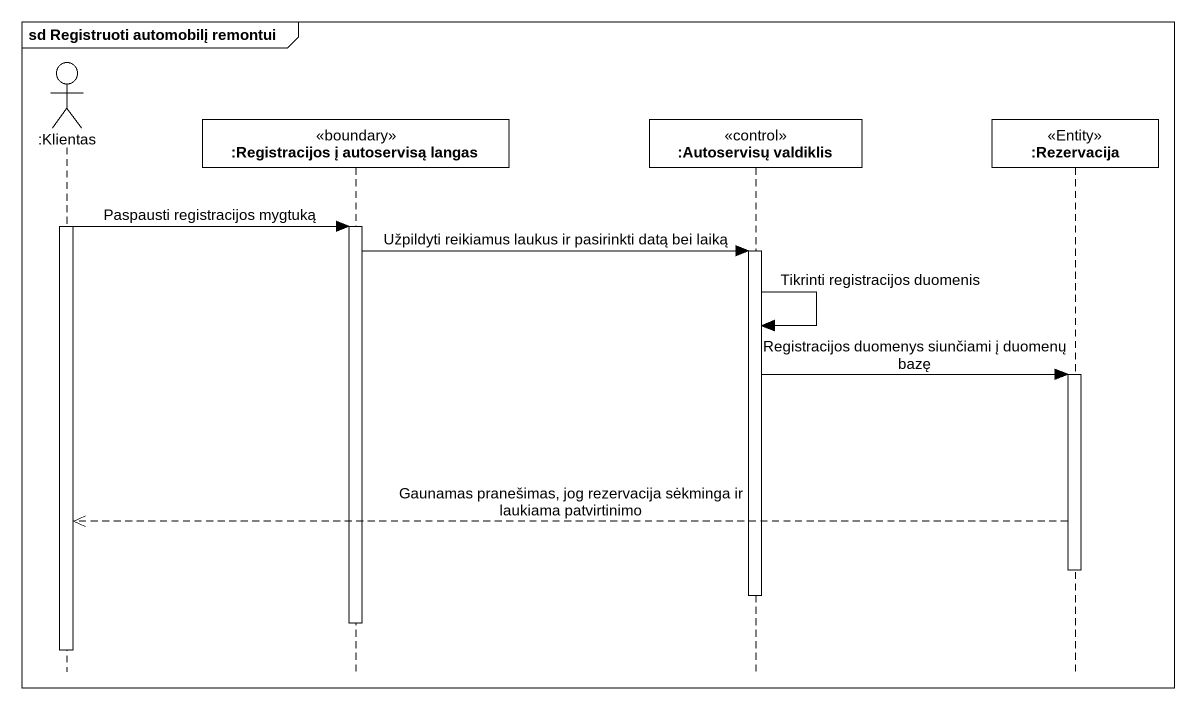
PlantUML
@startuml
mainframe sd Registruoti automobilį remontui
hide footbox
actor ":Klientas" as Klientas
participant ":Registracijos į autoservisą langas" as Registracijos_į_autoservisą <<boundary>>
participant ":Autoservisų valdiklis" as Autoservisų_valdiklis <<control>>
participant ":Rezervacija" as Rezervacija <<Entity>>

activate Klientas
Klientas -> Registracijos_į_autoservisą : Paspausti registracijos mygtuką
activate Registracijos_į_autoservisą
Registracijos_į_autoservisą -> Autoservisų_valdiklis : Užpildyti reikiamus laukus ir pasirinkti datą bei laiką
activate Autoservisų_valdiklis
Autoservisų_valdiklis -> Autoservisų_valdiklis : Tikrinti registracijos duomenis
Autoservisų_valdiklis -> Rezervacija : Registracijos duomenys siunčiami į duomenų bazę
activate Rezervacija
Rezervacija -->> Klientas : Gaunamas pranešimas, jog rezervacija sėkminga ir laukiama patvirtinimo
deactivate Rezervacija
deactivate Autoservisų_valdiklis
deactivate Registracijos_į_autoservisą
deactivate Klientas
@enduml
